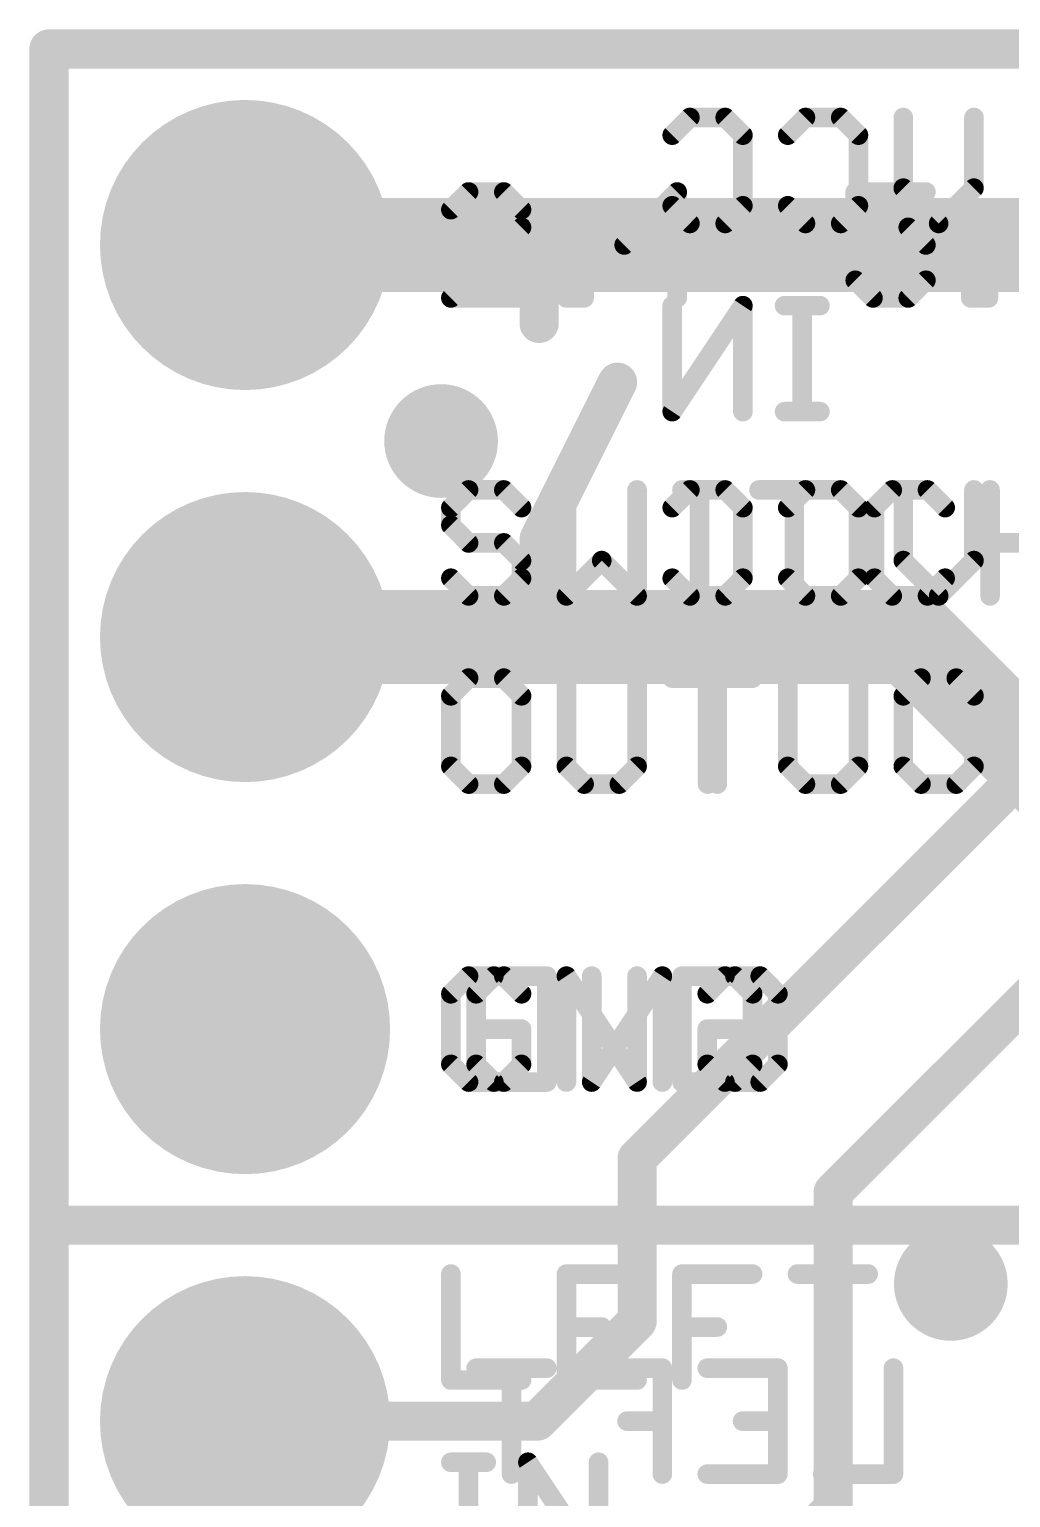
# Model space of a CAD drawing. Extents: x -34 to 73, y -20 to 26.
# Drawn here: x -0.13 to 6.23, y 16.01 to 25.53 of the extents above; entities that cross this region are included whole.
import ezdxf

# ---------------------------------------------------------------- set-up
doc = ezdxf.new("R2010")
doc.units = 0
for name, color, linetype in [('1', 12, 'CONTINUOUS'), ('16', 132, 'CONTINUOUS'), ('17', 110, 'CONTINUOUS'), ('18', 110, 'CONTINUOUS'), ('20', 53, 'CONTINUOUS'), ('21', 41, 'CONTINUOUS'), ('22', 40, 'CONTINUOUS'), ('51', 53, 'CONTINUOUS')]:
    doc.layers.add(name, color=color, linetype=linetype)

# ---------------------------------------------------------------- blocks, each defined once
blk = doc.blocks.new('RECT')
blk.add_solid([(-0.5, -0.5), (0.5, -0.5), (-0.5, 0.5), (0.5, 0.5)])
blk = doc.blocks.new('ROUNDP')
at = {"const_width": 0.5}
blk.add_lwpolyline([(0, -0.25, 1), (0, 0.25, 1), (0, -0.25)], format="xyb", dxfattribs=at)
blk = doc.blocks.new('ROUNDV')
at = {"const_width": 0.5}
blk.add_lwpolyline([(0, -0.25, 1), (0, 0.25, 1), (0, -0.25)], format="xyb", dxfattribs=at)

msp = doc.modelspace()

# ---------------------------------------------------------------- linework, layer by layer
at = {"layer": '1', "const_width": 0.254}
for points in [[(0, 25.4), (31.75, 25.4)], [(0, 0), (0, 25.4)], [(6.9338, 21.336), (3.81, 18.2122)], [(6.8984, 19.812), (5.08, 17.9936)], [(3.81, 18.2122), (3.81, 17.1576)], [(5.08, 17.9936), (5.08, 15.9457)], [(3.81, 17.1576), (3.1624, 16.51)], [(3.1624, 16.51), (1.27, 16.51)], [(5.08, 15.9457), (3.1043, 13.97)]]:
    msp.add_lwpolyline(points, dxfattribs=at)
at = {"layer": '1', "const_width": 0.127}
for points in [[(0, 25.4635, 1), (0, 25.3365)], [(0.0635, 25.4, 1), (-0.0635, 25.4)], [(3.8735, 18.2122, 1), (3.7465, 18.2122)], [(3.7651, 18.2571, 1), (3.8549, 18.1673)], [(5.1435, 17.9936, 1), (5.0165, 17.9936)], [(5.0351, 18.0385, 1), (5.1249, 17.9487)], [(3.7465, 17.1576, 1), (3.8735, 17.1576)], [(3.8549, 17.1127, 1), (3.7651, 17.2025)], [(1.27, 16.5735, 1), (1.27, 16.4465)], [(3.1175, 16.5549, 1), (3.2073, 16.4651)], [(3.1624, 16.4465, 1), (3.1624, 16.5735)], [(5.1249, 15.9008, 1), (5.0351, 15.9906)]]:
    msp.add_lwpolyline(points, format="xyb", dxfattribs=at)
at = {"layer": '16'}
for points, const_width in [([(0, 25.4), (31.75, 25.4)], 0.254), ([(0, 0), (0, 25.4)], 0.254), ([(1.27, 24.13), (17.5712, 24.13)], 0.6096), ([(1.27, 21.59), (5.5809, 21.59)], 0.6096), ([(5.5809, 21.59), (7.151, 20.0199)], 0.6096)]:
    msp.add_lwpolyline(points, dxfattribs=dict(at, const_width=const_width))
for points, const_width in [([(0, 25.4635, 1), (0, 25.3365)], 0.127), ([(0.0635, 25.4, 1), (-0.0635, 25.4)], 0.127), ([(1.27, 24.2824, 1), (1.27, 23.9776)], 0.3048), ([(1.27, 21.7424, 1), (1.27, 21.4376)], 0.3048), ([(5.6886, 21.6978, 1), (5.4731, 21.4822)], 0.3048), ([(5.5809, 21.4376, 1), (5.5809, 21.7424)], 0.3048)]:
    msp.add_lwpolyline(points, format="xyb", dxfattribs=dict(at, const_width=const_width))
at = {"layer": '20', "const_width": 0.2032}
for points in [[(31.75, 25.4), (0, 25.4)], [(0, 25.4), (0, 0)]]:
    msp.add_lwpolyline(points, dxfattribs=at)
at = {"layer": '20', "const_width": 0.1016}
for points in [[(0, 25.4508, 1), (0, 25.3492)], [(0.0508, 25.4, 1), (-0.0508, 25.4)]]:
    msp.add_lwpolyline(points, format="xyb", dxfattribs=at)
at = {"layer": '21'}
for points, const_width in [([(2.7179, 24.4735), (2.6035, 24.3591)], 0.127), ([(2.9467, 24.4735), (2.7179, 24.4735)], 0.127), ([(3.0611, 24.3591), (2.9467, 24.4735)], 0.127), ([(4.0693, 24.4735), (3.7261, 24.1303)], 0.127), ([(4.0693, 23.7871), (4.0693, 24.4735)], 0.127), ([(5.6805, 24.4735), (5.223, 24.4735)], 0.127), ([(5.223, 24.4735), (5.223, 24.1303)], 0.127), ([(3.0611, 24.2447), (3.0611, 24.3591)], 0.127), ([(2.6035, 23.7871), (3.0611, 24.2447)], 0.127), ([(5.223, 24.1303), (5.4517, 24.2447)], 0.127), ([(5.4517, 24.2447), (5.5661, 24.2447)], 0.127), ([(5.5661, 24.2447), (5.6805, 24.1303)], 0.127), ([(3.7261, 24.1303), (4.1837, 24.1303)], 0.127), ([(4.4745, 24.1303), (4.9321, 24.1303)], 0.127), ([(5.6805, 24.1303), (5.6805, 23.9015)], 0.127), ([(3.3519, 23.7871), (3.3519, 23.9015)], 0.127), ([(3.3519, 23.9015), (3.4663, 23.9015)], 0.127), ([(3.4663, 23.9015), (3.4663, 23.7871)], 0.127), ([(5.3373, 23.7871), (5.223, 23.9015)], 0.127), ([(5.6805, 23.9015), (5.5661, 23.7871)], 0.127), ([(5.9714, 23.7871), (5.9714, 23.9015)], 0.127), ([(5.9714, 23.9015), (6.0858, 23.9015)], 0.127), ([(6.0858, 23.9015), (6.0858, 23.7871)], 0.127), ([(3.0611, 23.7871), (2.6035, 23.7871)], 0.127), ([(3.4663, 23.7871), (3.3519, 23.7871)], 0.127), ([(5.5661, 23.7871), (5.3373, 23.7871)], 0.127), ([(6.0858, 23.7871), (5.9714, 23.7871)], 0.127), ([(2.7179, 22.5431), (2.6035, 22.4287)], 0.127), ([(2.9467, 22.5431), (2.7179, 22.5431)], 0.127), ([(3.0611, 22.4287), (2.9467, 22.5431)], 0.127), ([(3.3519, 22.5431), (3.3519, 21.8567)], 0.127), ([(3.8095, 21.8567), (3.8095, 22.5431)], 0.127), ([(4.1003, 22.5431), (4.3291, 22.5431)], 0.127), ([(4.2147, 21.8567), (4.2147, 22.5431)], 0.127), ([(4.5993, 22.5431), (5.0569, 22.5431)], 0.127), ([(4.8281, 21.8567), (4.8281, 22.5431)], 0.127), ([(5.4621, 22.5431), (5.3477, 22.4287)], 0.127), ([(5.6909, 22.5431), (5.4621, 22.5431)], 0.127), ([(5.8053, 22.4287), (5.6909, 22.5431)], 0.127), ([(6.0961, 21.8567), (6.0961, 22.5431)], 0.127), ([(2.6035, 22.4287), (2.6035, 22.3143)], 0.127), ([(5.3477, 22.4287), (5.3477, 21.9711)], 0.127), ([(2.6035, 22.3143), (2.7179, 22.1999)], 0.127), ([(2.7179, 22.1999), (2.9467, 22.1999)], 0.127), ([(2.9467, 22.1999), (3.0611, 22.0855)], 0.127), ([(6.0961, 22.1999), (6.5537, 22.1999)], 0.127), ([(3.0611, 22.0855), (3.0611, 21.9711)], 0.127), ([(3.3519, 21.8567), (3.5807, 22.0855)], 0.127), ([(3.5807, 22.0855), (3.8095, 21.8567)], 0.127), ([(2.7179, 21.8567), (2.6035, 21.9711)], 0.127), ([(3.0611, 21.9711), (2.9467, 21.8567)], 0.127), ([(5.3477, 21.9711), (5.4621, 21.8567)], 0.127), ([(5.6909, 21.8567), (5.8053, 21.9711)], 0.127), ([(2.9467, 21.8567), (2.7179, 21.8567)], 0.127), ([(4.1003, 21.8567), (4.3291, 21.8567)], 0.127), ([(5.4621, 21.8567), (5.6909, 21.8567)], 0.127), ([(2.7179, 21.3239), (2.6035, 21.2095)], 0.127), ([(2.9467, 21.3239), (2.7179, 21.3239)], 0.127), ([(3.0611, 21.2095), (2.9467, 21.3239)], 0.127), ([(3.3519, 21.3239), (3.3519, 20.7519)], 0.127), ([(3.8095, 20.7519), (3.8095, 21.3239)], 0.127), ([(4.1003, 21.3239), (4.5579, 21.3239)], 0.127), ([(4.3291, 20.6375), (4.3291, 21.3239)], 0.127), ([(2.6035, 21.2095), (2.6035, 20.7519)], 0.127), ([(3.0611, 20.7519), (3.0611, 21.2095)], 0.127), ([(2.6035, 20.7519), (2.7179, 20.6375)], 0.127), ([(2.9467, 20.6375), (3.0611, 20.7519)], 0.127), ([(3.3519, 20.7519), (3.4663, 20.6375)], 0.127), ([(3.6951, 20.6375), (3.8095, 20.7519)], 0.127), ([(2.7179, 20.6375), (2.9467, 20.6375)], 0.127), ([(3.4663, 20.6375), (3.6951, 20.6375)], 0.127), ([(2.7179, 19.3935), (2.6035, 19.2791)], 0.127), ([(2.9467, 19.3935), (2.7179, 19.3935)], 0.127), ([(3.0611, 19.2791), (2.9467, 19.3935)], 0.127), ([(3.3519, 18.7071), (3.3519, 19.3935)], 0.127), ([(3.3519, 19.3935), (3.8095, 18.7071)], 0.127), ([(3.8095, 18.7071), (3.8095, 19.3935)], 0.127), ([(4.1003, 19.3935), (4.1003, 18.7071)], 0.127), ([(4.4435, 19.3935), (4.1003, 19.3935)], 0.127), ([(4.5579, 19.2791), (4.4435, 19.3935)], 0.127), ([(2.6035, 19.2791), (2.6035, 18.8215)], 0.127), ([(4.5579, 18.8215), (4.5579, 19.2791)], 0.127), ([(3.0611, 19.0503), (2.8323, 19.0503)], 0.127), ([(3.0611, 18.8215), (3.0611, 19.0503)], 0.127), ([(2.6035, 18.8215), (2.7179, 18.7071)], 0.127), ([(2.9467, 18.7071), (3.0611, 18.8215)], 0.127), ([(4.4435, 18.7071), (4.5579, 18.8215)], 0.127), ([(2.7179, 18.7071), (2.9467, 18.7071)], 0.127), ([(4.1003, 18.7071), (4.4435, 18.7071)], 0.127), ([(0, 17.78), (6.35, 17.78)], 0.254), ([(2.6035, 17.4631), (2.6035, 16.7767)], 0.127), ([(3.8095, 17.4631), (3.3519, 17.4631)], 0.127), ([(3.3519, 17.4631), (3.3519, 16.7767)], 0.127), ([(4.1003, 16.7767), (4.1003, 17.4631)], 0.127), ([(4.1003, 17.4631), (4.5579, 17.4631)], 0.127), ([(4.8487, 17.4631), (5.3063, 17.4631)], 0.127), ([(5.0775, 16.7767), (5.0775, 17.4631)], 0.127), ([(3.3519, 17.1199), (3.5807, 17.1199)], 0.127), ([(4.1003, 17.1199), (4.3291, 17.1199)], 0.127), ([(2.6035, 16.7767), (3.0611, 16.7767)], 0.127), ([(3.3519, 16.7767), (3.8095, 16.7767)], 0.127), ([(2.6035, 16.2439), (2.8323, 16.2439)], 0.127), ([(2.7179, 15.5575), (2.7179, 16.2439)], 0.127), ([(3.1024, 15.5575), (3.1024, 16.2439)], 0.127), ([(3.1024, 16.2439), (3.56, 15.5575)], 0.127), ([(3.56, 15.5575), (3.56, 16.2439)], 0.127)]:
    msp.add_lwpolyline(points, dxfattribs=dict(at, const_width=const_width))
for points, const_width in [([(2.7179, 24.5052, 1), (2.7179, 24.4417)], 0.0635), ([(2.7403, 24.451, 1), (2.6954, 24.4959)], 0.0635), ([(2.9691, 24.4959, 1), (2.9242, 24.451)], 0.0635), ([(2.9467, 24.4417, 1), (2.9467, 24.5052)], 0.0635), ([(4.1011, 24.4735, 1), (4.0376, 24.4735)], 0.0635), ([(4.0918, 24.451, 1), (4.0469, 24.4959)], 0.0635), ([(5.2547, 24.4735, 1), (5.1912, 24.4735)], 0.0635), ([(5.223, 24.5052, 1), (5.223, 24.4417)], 0.0635), ([(5.6805, 24.4417, 1), (5.6805, 24.5052)], 0.0635), ([(2.581, 24.3815, 1), (2.626, 24.3366)], 0.0635), ([(3.0928, 24.3591, 1), (3.0293, 24.3591)], 0.0635), ([(3.0386, 24.3366, 1), (3.0835, 24.3815)], 0.0635), ([(3.0293, 24.2447, 1), (3.0928, 24.2447)], 0.0635), ([(3.0835, 24.2222, 1), (3.0386, 24.2671)], 0.0635), ([(5.4517, 24.2764, 1), (5.4517, 24.2129)], 0.0635), ([(5.4659, 24.2163, 1), (5.4375, 24.2731)], 0.0635), ([(5.5886, 24.2671, 1), (5.5437, 24.2222)], 0.0635), ([(5.5661, 24.2129, 1), (5.5661, 24.2764)], 0.0635), ([(3.7261, 24.162, 1), (3.7261, 24.0985)], 0.0635), ([(3.7037, 24.1527, 1), (3.7486, 24.1078)], 0.0635), ([(4.1837, 24.0985, 1), (4.1837, 24.162)], 0.0635), ([(4.4745, 24.162, 1), (4.4745, 24.0985)], 0.0635), ([(4.9321, 24.0985, 1), (4.9321, 24.162)], 0.0635), ([(5.2088, 24.1587, 1), (5.2372, 24.1019)], 0.0635), ([(5.1912, 24.1303, 1), (5.2547, 24.1303)], 0.0635), ([(5.7123, 24.1303, 1), (5.6488, 24.1303)], 0.0635), ([(5.6581, 24.1078, 1), (5.703, 24.1527)], 0.0635), ([(3.3837, 23.9015, 1), (3.3202, 23.9015)], 0.0635), ([(3.3519, 23.9332, 1), (3.3519, 23.8697)], 0.0635), ([(3.4981, 23.9015, 1), (3.4346, 23.9015)], 0.0635), ([(3.4663, 23.8697, 1), (3.4663, 23.9332)], 0.0635), ([(5.2454, 23.9239, 1), (5.2005, 23.879)], 0.0635), ([(5.6488, 23.9015, 1), (5.7123, 23.9015)], 0.0635), ([(5.703, 23.879, 1), (5.6581, 23.9239)], 0.0635), ([(6.0031, 23.9015, 1), (5.9396, 23.9015)], 0.0635), ([(5.9714, 23.9332, 1), (5.9714, 23.8697)], 0.0635), ([(6.1175, 23.9015, 1), (6.054, 23.9015)], 0.0635), ([(6.0858, 23.8697, 1), (6.0858, 23.9332)], 0.0635), ([(2.581, 23.8096, 1), (2.626, 23.7646)], 0.0635), ([(2.6035, 23.8189, 1), (2.6035, 23.7554)], 0.0635), ([(3.0611, 23.7554, 1), (3.0611, 23.8189)], 0.0635), ([(3.3519, 23.8189, 1), (3.3519, 23.7554)], 0.0635), ([(3.3202, 23.7871, 1), (3.3837, 23.7871)], 0.0635), ([(3.4346, 23.7871, 1), (3.4981, 23.7871)], 0.0635), ([(3.4663, 23.7554, 1), (3.4663, 23.8189)], 0.0635), ([(4.0376, 23.7871, 1), (4.1011, 23.7871)], 0.0635), ([(5.3373, 23.8189, 1), (5.3373, 23.7554)], 0.0635), ([(5.3149, 23.7646, 1), (5.3598, 23.8096)], 0.0635), ([(5.5437, 23.8096, 1), (5.5886, 23.7646)], 0.0635), ([(5.5661, 23.7554, 1), (5.5661, 23.8189)], 0.0635), ([(5.9714, 23.8189, 1), (5.9714, 23.7554)], 0.0635), ([(5.9396, 23.7871, 1), (6.0031, 23.7871)], 0.0635), ([(6.054, 23.7871, 1), (6.1175, 23.7871)], 0.0635), ([(6.0858, 23.7554, 1), (6.0858, 23.8189)], 0.0635), ([(2.7179, 22.5748, 1), (2.7179, 22.5113)], 0.0635), ([(2.7403, 22.5206, 1), (2.6954, 22.5655)], 0.0635), ([(2.9691, 22.5655, 1), (2.9242, 22.5206)], 0.0635), ([(2.9467, 22.5113, 1), (2.9467, 22.5748)], 0.0635), ([(3.3837, 22.5431, 1), (3.3202, 22.5431)], 0.0635), ([(3.8413, 22.5431, 1), (3.7778, 22.5431)], 0.0635), ([(4.1003, 22.5748, 1), (4.1003, 22.5113)], 0.0635), ([(4.2465, 22.5431, 1), (4.183, 22.5431)], 0.0635), ([(4.3291, 22.5113, 1), (4.3291, 22.5748)], 0.0635), ([(4.5993, 22.5748, 1), (4.5993, 22.5113)], 0.0635), ([(4.8598, 22.5431, 1), (4.7963, 22.5431)], 0.0635), ([(5.0569, 22.5113, 1), (5.0569, 22.5748)], 0.0635), ([(5.4621, 22.5748, 1), (5.4621, 22.5113)], 0.0635), ([(5.4845, 22.5206, 1), (5.4396, 22.5655)], 0.0635), ([(5.7133, 22.5655, 1), (5.6684, 22.5206)], 0.0635), ([(5.6909, 22.5113, 1), (5.6909, 22.5748)], 0.0635), ([(6.1279, 22.5431, 1), (6.0644, 22.5431)], 0.0635), ([(2.6353, 22.4287, 1), (2.5717, 22.4287)], 0.0635), ([(2.581, 22.4511, 1), (2.626, 22.4062)], 0.0635), ([(3.0386, 22.4062, 1), (3.0835, 22.4511)], 0.0635), ([(5.3794, 22.4287, 1), (5.3159, 22.4287)], 0.0635), ([(5.3252, 22.4511, 1), (5.3701, 22.4062)], 0.0635), ([(5.7828, 22.4062, 1), (5.8277, 22.4511)], 0.0635), ([(2.626, 22.3367, 1), (2.581, 22.2918)], 0.0635), ([(2.5717, 22.3143, 1), (2.6353, 22.3143)], 0.0635), ([(2.7179, 22.2316, 1), (2.7179, 22.1681)], 0.0635), ([(2.9691, 22.2223, 1), (2.9242, 22.1774)], 0.0635), ([(2.9467, 22.1681, 1), (2.9467, 22.2316)], 0.0635), ([(6.0961, 22.2316, 1), (6.0961, 22.1681)], 0.0635), ([(2.6954, 22.1774, 1), (2.7403, 22.2223)], 0.0635), ([(3.0928, 22.0855, 1), (3.0293, 22.0855)], 0.0635), ([(3.0386, 22.063, 1), (3.0835, 22.1079)], 0.0635), ([(3.6032, 22.1079, 1), (3.5583, 22.063)], 0.0635), ([(3.6032, 22.063, 1), (3.5583, 22.1079)], 0.0635), ([(2.626, 21.9935, 1), (2.581, 21.9486)], 0.0635), ([(3.0293, 21.9711, 1), (3.0928, 21.9711)], 0.0635), ([(3.0835, 21.9486, 1), (3.0386, 21.9935)], 0.0635), ([(5.3159, 21.9711, 1), (5.3794, 21.9711)], 0.0635), ([(5.3701, 21.9935, 1), (5.3252, 21.9486)], 0.0635), ([(5.8277, 21.9486, 1), (5.7828, 21.9935)], 0.0635), ([(2.7179, 21.8884, 1), (2.7179, 21.825)], 0.0635), ([(2.6954, 21.8342, 1), (2.7403, 21.8792)], 0.0635), ([(2.9242, 21.8792, 1), (2.9691, 21.8342)], 0.0635), ([(2.9467, 21.825, 1), (2.9467, 21.8884)], 0.0635), ([(3.3295, 21.8792, 1), (3.3744, 21.8342)], 0.0635), ([(3.3202, 21.8567, 1), (3.3837, 21.8567)], 0.0635), ([(3.7778, 21.8567, 1), (3.8413, 21.8567)], 0.0635), ([(3.7871, 21.8342, 1), (3.832, 21.8792)], 0.0635), ([(4.1003, 21.8884, 1), (4.1003, 21.825)], 0.0635), ([(4.183, 21.8567, 1), (4.2465, 21.8567)], 0.0635), ([(4.3291, 21.825, 1), (4.3291, 21.8884)], 0.0635), ([(4.7963, 21.8567, 1), (4.8598, 21.8567)], 0.0635), ([(5.4621, 21.8884, 1), (5.4621, 21.825)], 0.0635), ([(5.4396, 21.8342, 1), (5.4845, 21.8792)], 0.0635), ([(5.6684, 21.8792, 1), (5.7133, 21.8342)], 0.0635), ([(5.6909, 21.825, 1), (5.6909, 21.8884)], 0.0635), ([(6.0644, 21.8567, 1), (6.1279, 21.8567)], 0.0635), ([(2.7179, 21.3556, 1), (2.7179, 21.2921)], 0.0635), ([(2.7403, 21.3014, 1), (2.6954, 21.3463)], 0.0635), ([(2.9691, 21.3463, 1), (2.9242, 21.3014)], 0.0635), ([(2.9467, 21.2921, 1), (2.9467, 21.3556)], 0.0635), ([(3.3837, 21.3239, 1), (3.3202, 21.3239)], 0.0635), ([(3.8413, 21.3239, 1), (3.7778, 21.3239)], 0.0635), ([(4.1003, 21.3556, 1), (4.1003, 21.2921)], 0.0635), ([(4.3609, 21.3239, 1), (4.2974, 21.3239)], 0.0635), ([(4.5579, 21.2921, 1), (4.5579, 21.3556)], 0.0635), ([(2.6353, 21.2095, 1), (2.5717, 21.2095)], 0.0635), ([(2.581, 21.2319, 1), (2.626, 21.187)], 0.0635), ([(3.0928, 21.2095, 1), (3.0293, 21.2095)], 0.0635), ([(3.0386, 21.187, 1), (3.0835, 21.2319)], 0.0635), ([(2.5717, 20.7519, 1), (2.6353, 20.7519)], 0.0635), ([(2.626, 20.7743, 1), (2.581, 20.7294)], 0.0635), ([(3.0293, 20.7519, 1), (3.0928, 20.7519)], 0.0635), ([(3.0835, 20.7294, 1), (3.0386, 20.7743)], 0.0635), ([(3.3202, 20.7519, 1), (3.3837, 20.7519)], 0.0635), ([(3.3744, 20.7743, 1), (3.3295, 20.7294)], 0.0635), ([(3.7778, 20.7519, 1), (3.8413, 20.7519)], 0.0635), ([(3.832, 20.7294, 1), (3.7871, 20.7743)], 0.0635), ([(2.7179, 20.6692, 1), (2.7179, 20.6058)], 0.0635), ([(2.6954, 20.615, 1), (2.7403, 20.66)], 0.0635), ([(2.9242, 20.66, 1), (2.9691, 20.615)], 0.0635), ([(2.9467, 20.6058, 1), (2.9467, 20.6692)], 0.0635), ([(3.4663, 20.6692, 1), (3.4663, 20.6058)], 0.0635), ([(3.4439, 20.615, 1), (3.4888, 20.66)], 0.0635), ([(3.6727, 20.66, 1), (3.7176, 20.615)], 0.0635), ([(3.6951, 20.6058, 1), (3.6951, 20.6692)], 0.0635), ([(4.2974, 20.6375, 1), (4.3609, 20.6375)], 0.0635), ([(2.7179, 19.4252, 1), (2.7179, 19.3617)], 0.0635), ([(2.7403, 19.371, 1), (2.6954, 19.4159)], 0.0635), ([(2.9691, 19.4159, 1), (2.9242, 19.371)], 0.0635), ([(2.9467, 19.3617, 1), (2.9467, 19.4252)], 0.0635), ([(3.3837, 19.3935, 1), (3.3202, 19.3935)], 0.0635), ([(3.3783, 19.4111, 1), (3.3255, 19.3759)], 0.0635), ([(3.8413, 19.3935, 1), (3.7778, 19.3935)], 0.0635), ([(4.1003, 19.4252, 1), (4.1003, 19.3617)], 0.0635), ([(4.1321, 19.3935, 1), (4.0686, 19.3935)], 0.0635), ([(4.466, 19.4159, 1), (4.4211, 19.371)], 0.0635), ([(4.4435, 19.3617, 1), (4.4435, 19.4252)], 0.0635), ([(2.6353, 19.2791, 1), (2.5717, 19.2791)], 0.0635), ([(2.581, 19.3015, 1), (2.626, 19.2566)], 0.0635), ([(3.0386, 19.2566, 1), (3.0835, 19.3015)], 0.0635), ([(4.5897, 19.2791, 1), (4.5262, 19.2791)], 0.0635), ([(4.5355, 19.2566, 1), (4.5804, 19.3015)], 0.0635), ([(2.8323, 19.082, 1), (2.8323, 19.0185)], 0.0635), ([(3.0928, 19.0503, 1), (3.0293, 19.0503)], 0.0635), ([(3.0611, 19.0185, 1), (3.0611, 19.082)], 0.0635), ([(2.5717, 18.8215, 1), (2.6353, 18.8215)], 0.0635), ([(2.626, 18.8439, 1), (2.581, 18.799)], 0.0635), ([(3.0293, 18.8215, 1), (3.0928, 18.8215)], 0.0635), ([(3.0835, 18.799, 1), (3.0386, 18.8439)], 0.0635), ([(4.5262, 18.8215, 1), (4.5897, 18.8215)], 0.0635), ([(4.5804, 18.799, 1), (4.5355, 18.8439)], 0.0635), ([(2.7179, 18.7388, 1), (2.7179, 18.6754)], 0.0635), ([(2.6954, 18.6846, 1), (2.7403, 18.7296)], 0.0635), ([(2.9242, 18.7296, 1), (2.9691, 18.6846)], 0.0635), ([(2.9467, 18.6754, 1), (2.9467, 18.7388)], 0.0635), ([(3.7831, 18.6895, 1), (3.8359, 18.7247)], 0.0635), ([(4.1003, 18.7388, 1), (4.1003, 18.6754)], 0.0635), ([(4.4211, 18.7296, 1), (4.466, 18.6846)], 0.0635), ([(4.4435, 18.6754, 1), (4.4435, 18.7388)], 0.0635), ([(3.3202, 18.7071, 1), (3.3837, 18.7071)], 0.0635), ([(3.7778, 18.7071, 1), (3.8413, 18.7071)], 0.0635), ([(4.0686, 18.7071, 1), (4.1321, 18.7071)], 0.0635), ([(0, 17.8435, 1), (0, 17.7165)], 0.127), ([(2.6353, 17.4631, 1), (2.5717, 17.4631)], 0.0635), ([(3.3519, 17.4948, 1), (3.3519, 17.4313)], 0.0635), ([(3.3837, 17.4631, 1), (3.3202, 17.4631)], 0.0635), ([(3.8095, 17.4313, 1), (3.8095, 17.4948)], 0.0635), ([(4.1003, 17.4948, 1), (4.1003, 17.4313)], 0.0635), ([(4.1321, 17.4631, 1), (4.0686, 17.4631)], 0.0635), ([(4.5579, 17.4313, 1), (4.5579, 17.4948)], 0.0635), ([(4.8487, 17.4948, 1), (4.8487, 17.4313)], 0.0635), ([(5.1093, 17.4631, 1), (5.0458, 17.4631)], 0.0635), ([(5.3063, 17.4313, 1), (5.3063, 17.4948)], 0.0635), ([(3.3519, 17.1516, 1), (3.3519, 17.0881)], 0.0635), ([(3.5807, 17.0881, 1), (3.5807, 17.1516)], 0.0635), ([(4.1003, 17.1516, 1), (4.1003, 17.0881)], 0.0635), ([(4.3291, 17.0881, 1), (4.3291, 17.1516)], 0.0635), ([(2.6035, 16.8085, 1), (2.6035, 16.745)], 0.0635), ([(3.0611, 16.745, 1), (3.0611, 16.8085)], 0.0635), ([(3.3519, 16.8085, 1), (3.3519, 16.745)], 0.0635), ([(3.8095, 16.745, 1), (3.8095, 16.8085)], 0.0635), ([(2.5717, 16.7767, 1), (2.6353, 16.7767)], 0.0635), ([(3.3202, 16.7767, 1), (3.3837, 16.7767)], 0.0635), ([(4.0686, 16.7767, 1), (4.1321, 16.7767)], 0.0635), ([(5.0458, 16.7767, 1), (5.1093, 16.7767)], 0.0635), ([(2.6035, 16.2756, 1), (2.6035, 16.2121)], 0.0635), ([(2.7496, 16.2439, 1), (2.6861, 16.2439)], 0.0635), ([(2.8323, 16.2121, 1), (2.8323, 16.2756)], 0.0635), ([(3.1289, 16.2615, 1), (3.076, 16.2263)], 0.0635), ([(3.1342, 16.2439, 1), (3.0707, 16.2439)], 0.0635), ([(3.5918, 16.2439, 1), (3.5283, 16.2439)], 0.0635)]:
    msp.add_lwpolyline(points, format="xyb", dxfattribs=dict(at, const_width=const_width))
at = {"layer": '22'}
for points, const_width in [([(4.0373, 24.8417), (4.1517, 24.9561)], 0.127), ([(4.1517, 24.9561), (4.3805, 24.9561)], 0.127), ([(4.3805, 24.9561), (4.4949, 24.8417)], 0.127), ([(4.7857, 24.8417), (4.9001, 24.9561)], 0.127), ([(4.9001, 24.9561), (5.1289, 24.9561)], 0.127), ([(5.1289, 24.9561), (5.2433, 24.8417)], 0.127), ([(5.5342, 24.4985), (5.5342, 24.9561)], 0.127), ([(5.9917, 24.9561), (5.9917, 24.4985)], 0.127), ([(4.4949, 24.8417), (4.4949, 24.3841)], 0.127), ([(5.2433, 24.8417), (5.2433, 24.3841)], 0.127), ([(5.763, 24.2697), (5.5342, 24.4985)], 0.127), ([(5.9917, 24.4985), (5.763, 24.2697)], 0.127), ([(4.1517, 24.2697), (4.0373, 24.3841)], 0.127), ([(4.4949, 24.3841), (4.3805, 24.2697)], 0.127), ([(4.9001, 24.2697), (4.7857, 24.3841)], 0.127), ([(5.2433, 24.3841), (5.1289, 24.2697)], 0.127), ([(2.54, 24.13), (3.175, 24.13)], 0.254), ([(3.175, 24.13), (3.175, 23.622)], 0.254), ([(4.3805, 24.2697), (4.1517, 24.2697)], 0.127), ([(5.1289, 24.2697), (4.9001, 24.2697)], 0.127), ([(4.4949, 23.7369), (4.0373, 23.0505)], 0.127), ([(4.0373, 23.0505), (4.0373, 23.7369)], 0.127), ([(4.4949, 23.0505), (4.4949, 23.7369)], 0.127), ([(4.9939, 23.7369), (4.7651, 23.7369)], 0.127), ([(4.8795, 23.0505), (4.8795, 23.7369)], 0.127), ([(3.175, 22.225), (3.683, 23.241)], 0.254), ([(4.9939, 23.0505), (4.7651, 23.0505)], 0.127), ([(4.0373, 22.4287), (4.1517, 22.5431)], 0.127), ([(4.1517, 22.5431), (4.3805, 22.5431)], 0.127), ([(4.3805, 22.5431), (4.4949, 22.4287)], 0.127), ([(4.7857, 22.4287), (4.9001, 22.5431)], 0.127), ([(4.9001, 22.5431), (5.1289, 22.5431)], 0.127), ([(5.1289, 22.5431), (5.2433, 22.4287)], 0.127), ([(5.5342, 22.0855), (5.5342, 22.5431)], 0.127), ([(5.9917, 22.5431), (5.9917, 22.0855)], 0.127), ([(4.4949, 22.4287), (4.4949, 21.9711)], 0.127), ([(5.2433, 22.4287), (5.2433, 21.9711)], 0.127), ([(3.175, 21.59), (3.175, 22.225)], 0.254), ([(5.763, 21.8567), (5.5342, 22.0855)], 0.127), ([(5.9917, 22.0855), (5.763, 21.8567)], 0.127), ([(4.1517, 21.8567), (4.0373, 21.9711)], 0.127), ([(4.4949, 21.9711), (4.3805, 21.8567)], 0.127), ([(4.9001, 21.8567), (4.7857, 21.9711)], 0.127), ([(5.2433, 21.9711), (5.1289, 21.8567)], 0.127), ([(4.3805, 21.8567), (4.1517, 21.8567)], 0.127), ([(5.1289, 21.8567), (4.9001, 21.8567)], 0.127), ([(2.54, 21.59), (3.175, 21.59)], 0.254), ([(4.4949, 21.3239), (4.0373, 21.3239)], 0.127), ([(4.2661, 20.6375), (4.2661, 21.3239)], 0.127), ([(4.7857, 20.7519), (4.7857, 21.3239)], 0.127), ([(5.2433, 21.3239), (5.2433, 20.7519)], 0.127), ([(5.5342, 21.2095), (5.6486, 21.3239)], 0.127), ([(5.6486, 21.3239), (5.8773, 21.3239)], 0.127), ([(5.8773, 21.3239), (5.9917, 21.2095)], 0.127), ([(5.5342, 20.7519), (5.5342, 21.2095)], 0.127), ([(5.9917, 21.2095), (5.9917, 20.7519)], 0.127), ([(4.9001, 20.6375), (4.7857, 20.7519)], 0.127), ([(5.2433, 20.7519), (5.1289, 20.6375)], 0.127), ([(5.6486, 20.6375), (5.5342, 20.7519)], 0.127), ([(5.9917, 20.7519), (5.8773, 20.6375)], 0.127), ([(5.1289, 20.6375), (4.9001, 20.6375)], 0.127), ([(5.8773, 20.6375), (5.6486, 20.6375)], 0.127), ([(2.7673, 19.2791), (2.8817, 19.3935)], 0.127), ([(2.8817, 19.3935), (3.2249, 19.3935)], 0.127), ([(3.2249, 19.3935), (3.2249, 18.7071)], 0.127), ([(3.9733, 19.3935), (3.5157, 18.7071)], 0.127), ([(3.5157, 18.7071), (3.5157, 19.3935)], 0.127), ([(3.9733, 18.7071), (3.9733, 19.3935)], 0.127), ([(4.2642, 19.2791), (4.3786, 19.3935)], 0.127), ([(4.3786, 19.3935), (4.6074, 19.3935)], 0.127), ([(4.6074, 19.3935), (4.7217, 19.2791)], 0.127), ([(2.7673, 18.8215), (2.7673, 19.2791)], 0.127), ([(4.7217, 19.2791), (4.7217, 18.8215)], 0.127), ([(4.2642, 18.8215), (4.2642, 19.0503)], 0.127), ([(4.2642, 19.0503), (4.493, 19.0503)], 0.127), ([(2.8817, 18.7071), (2.7673, 18.8215)], 0.127), ([(4.3786, 18.7071), (4.2642, 18.8215)], 0.127), ([(4.7217, 18.8215), (4.6074, 18.7071)], 0.127), ([(3.2249, 18.7071), (2.8817, 18.7071)], 0.127), ([(4.6074, 18.7071), (4.3786, 18.7071)], 0.127), ([(0, 17.78), (6.35, 17.78)], 0.254), ([(3.2249, 16.8535), (2.7673, 16.8535)], 0.127), ([(2.9961, 16.1671), (2.9961, 16.8535)], 0.127), ([(3.9733, 16.8535), (3.5157, 16.8535)], 0.127), ([(3.9733, 16.1671), (3.9733, 16.8535)], 0.127), ([(4.2642, 16.8535), (4.7217, 16.8535)], 0.127), ([(4.7217, 16.8535), (4.7217, 16.1671)], 0.127), ([(5.4702, 16.8535), (5.4702, 16.1671)], 0.127), ([(3.9733, 16.5103), (3.7445, 16.5103)], 0.127), ([(4.7217, 16.5103), (4.493, 16.5103)], 0.127), ([(4.7217, 16.1671), (4.2642, 16.1671)], 0.127), ([(5.4702, 16.1671), (5.0126, 16.1671)], 0.127)]:
    msp.add_lwpolyline(points, dxfattribs=dict(at, const_width=const_width))
for points, const_width in [([(4.1517, 24.9878, 1), (4.1517, 24.9243)], 0.0635), ([(4.1742, 24.9336, 1), (4.1293, 24.9785)], 0.0635), ([(4.403, 24.9785, 1), (4.3581, 24.9336)], 0.0635), ([(4.3805, 24.9243, 1), (4.3805, 24.9878)], 0.0635), ([(4.9001, 24.9878, 1), (4.9001, 24.9243)], 0.0635), ([(4.9226, 24.9336, 1), (4.8777, 24.9785)], 0.0635), ([(5.1514, 24.9785, 1), (5.1065, 24.9336)], 0.0635), ([(5.1289, 24.9243, 1), (5.1289, 24.9878)], 0.0635), ([(5.5659, 24.9561, 1), (5.5024, 24.9561)], 0.0635), ([(6.0235, 24.9561, 1), (5.96, 24.9561)], 0.0635), ([(4.0149, 24.8641, 1), (4.0598, 24.8192)], 0.0635), ([(4.5267, 24.8417, 1), (4.4632, 24.8417)], 0.0635), ([(4.4725, 24.8192, 1), (4.5174, 24.8641)], 0.0635), ([(4.7633, 24.8641, 1), (4.8082, 24.8192)], 0.0635), ([(5.2751, 24.8417, 1), (5.2116, 24.8417)], 0.0635), ([(5.2209, 24.8192, 1), (5.2658, 24.8641)], 0.0635), ([(5.5566, 24.5209, 1), (5.5117, 24.476)], 0.0635), ([(6.0142, 24.476, 1), (5.9693, 24.5209)], 0.0635), ([(4.0598, 24.4065, 1), (4.0149, 24.3616)], 0.0635), ([(4.5174, 24.3616, 1), (4.4725, 24.4065)], 0.0635), ([(4.8082, 24.4065, 1), (4.7633, 24.3616)], 0.0635), ([(5.2658, 24.3616, 1), (5.2209, 24.4065)], 0.0635), ([(5.5024, 24.4985, 1), (5.5659, 24.4985)], 0.0635), ([(5.96, 24.4985, 1), (6.0235, 24.4985)], 0.0635), ([(4.4632, 24.3841, 1), (4.5267, 24.3841)], 0.0635), ([(5.2116, 24.3841, 1), (5.2751, 24.3841)], 0.0635), ([(2.54, 24.1935, 1), (2.54, 24.0665)], 0.127), ([(3.2385, 24.13, 1), (3.1115, 24.13)], 0.127), ([(3.175, 24.0665, 1), (3.175, 24.1935)], 0.127), ([(4.1517, 24.3014, 1), (4.1517, 24.238)], 0.0635), ([(4.1293, 24.2472, 1), (4.1742, 24.2922)], 0.0635), ([(4.3581, 24.2922, 1), (4.403, 24.2472)], 0.0635), ([(4.3805, 24.238, 1), (4.3805, 24.3014)], 0.0635), ([(4.9001, 24.3014, 1), (4.9001, 24.238)], 0.0635), ([(4.8777, 24.2472, 1), (4.9226, 24.2922)], 0.0635), ([(5.1065, 24.2922, 1), (5.1514, 24.2472)], 0.0635), ([(5.1289, 24.238, 1), (5.1289, 24.3014)], 0.0635), ([(5.7405, 24.2922, 1), (5.7854, 24.2472)], 0.0635), ([(5.7405, 24.2472, 1), (5.7854, 24.2922)], 0.0635), ([(4.0691, 23.7369, 1), (4.0056, 23.7369)], 0.0635), ([(4.5267, 23.7369, 1), (4.4632, 23.7369)], 0.0635), ([(4.5213, 23.7193, 1), (4.4685, 23.7545)], 0.0635), ([(4.7651, 23.7686, 1), (4.7651, 23.7051)], 0.0635), ([(4.9112, 23.7369, 1), (4.8477, 23.7369)], 0.0635), ([(4.9939, 23.7051, 1), (4.9939, 23.7686)], 0.0635), ([(3.1115, 23.622, 1), (3.2385, 23.622)], 0.127), ([(3.7398, 23.2126, 1), (3.6262, 23.2694)], 0.127), ([(4.0109, 23.0681, 1), (4.0637, 23.0329)], 0.0635), ([(4.0056, 23.0505, 1), (4.0691, 23.0505)], 0.0635), ([(4.4632, 23.0505, 1), (4.5267, 23.0505)], 0.0635), ([(4.7651, 23.0822, 1), (4.7651, 23.0188)], 0.0635), ([(4.8477, 23.0505, 1), (4.9112, 23.0505)], 0.0635), ([(4.9939, 23.0188, 1), (4.9939, 23.0822)], 0.0635), ([(4.1517, 22.5748, 1), (4.1517, 22.5113)], 0.0635), ([(4.1742, 22.5206, 1), (4.1293, 22.5655)], 0.0635), ([(4.403, 22.5655, 1), (4.3581, 22.5206)], 0.0635), ([(4.3805, 22.5113, 1), (4.3805, 22.5748)], 0.0635), ([(4.9001, 22.5748, 1), (4.9001, 22.5113)], 0.0635), ([(4.9226, 22.5206, 1), (4.8777, 22.5655)], 0.0635), ([(5.1514, 22.5655, 1), (5.1065, 22.5206)], 0.0635), ([(5.1289, 22.5113, 1), (5.1289, 22.5748)], 0.0635), ([(5.5659, 22.5431, 1), (5.5024, 22.5431)], 0.0635), ([(6.0235, 22.5431, 1), (5.96, 22.5431)], 0.0635), ([(4.0149, 22.4511, 1), (4.0598, 22.4062)], 0.0635), ([(4.5267, 22.4287, 1), (4.4632, 22.4287)], 0.0635), ([(4.4725, 22.4062, 1), (4.5174, 22.4511)], 0.0635), ([(4.7633, 22.4511, 1), (4.8082, 22.4062)], 0.0635), ([(5.2751, 22.4287, 1), (5.2116, 22.4287)], 0.0635), ([(5.2209, 22.4062, 1), (5.2658, 22.4511)], 0.0635), ([(3.2385, 22.225, 1), (3.1115, 22.225)], 0.127), ([(3.1182, 22.2534, 1), (3.2318, 22.1966)], 0.127), ([(5.5566, 22.1079, 1), (5.5117, 22.063)], 0.0635), ([(5.5024, 22.0855, 1), (5.5659, 22.0855)], 0.0635), ([(5.96, 22.0855, 1), (6.0235, 22.0855)], 0.0635), ([(6.0142, 22.063, 1), (5.9693, 22.1079)], 0.0635), ([(4.0598, 21.9935, 1), (4.0149, 21.9486)], 0.0635), ([(4.4632, 21.9711, 1), (4.5267, 21.9711)], 0.0635), ([(4.5174, 21.9486, 1), (4.4725, 21.9935)], 0.0635), ([(4.8082, 21.9935, 1), (4.7633, 21.9486)], 0.0635), ([(5.2116, 21.9711, 1), (5.2751, 21.9711)], 0.0635), ([(5.2658, 21.9486, 1), (5.2209, 21.9935)], 0.0635), ([(4.1517, 21.8884, 1), (4.1517, 21.825)], 0.0635), ([(4.1293, 21.8342, 1), (4.1742, 21.8792)], 0.0635), ([(4.3581, 21.8792, 1), (4.403, 21.8342)], 0.0635), ([(4.3805, 21.825, 1), (4.3805, 21.8884)], 0.0635), ([(4.9001, 21.8884, 1), (4.9001, 21.825)], 0.0635), ([(4.8777, 21.8342, 1), (4.9226, 21.8792)], 0.0635), ([(5.1065, 21.8792, 1), (5.1514, 21.8342)], 0.0635), ([(5.1289, 21.825, 1), (5.1289, 21.8884)], 0.0635), ([(5.7405, 21.8792, 1), (5.7854, 21.8342)], 0.0635), ([(5.7405, 21.8342, 1), (5.7854, 21.8792)], 0.0635), ([(2.54, 21.6535, 1), (2.54, 21.5265)], 0.127), ([(3.175, 21.5265, 1), (3.175, 21.6535)], 0.127), ([(3.1115, 21.59, 1), (3.2385, 21.59)], 0.127), ([(4.0373, 21.3556, 1), (4.0373, 21.2921)], 0.0635), ([(4.2979, 21.3239, 1), (4.2344, 21.3239)], 0.0635), ([(4.4949, 21.2921, 1), (4.4949, 21.3556)], 0.0635), ([(4.8175, 21.3239, 1), (4.754, 21.3239)], 0.0635), ([(5.2751, 21.3239, 1), (5.2116, 21.3239)], 0.0635), ([(5.6486, 21.3556, 1), (5.6486, 21.2921)], 0.0635), ([(5.671, 21.3014, 1), (5.6261, 21.3463)], 0.0635), ([(5.8998, 21.3463, 1), (5.8549, 21.3014)], 0.0635), ([(5.8773, 21.2921, 1), (5.8773, 21.3556)], 0.0635), ([(5.5659, 21.2095, 1), (5.5024, 21.2095)], 0.0635), ([(5.5117, 21.2319, 1), (5.5566, 21.187)], 0.0635), ([(6.0235, 21.2095, 1), (5.96, 21.2095)], 0.0635), ([(5.9693, 21.187, 1), (6.0142, 21.2319)], 0.0635), ([(4.754, 20.7519, 1), (4.8175, 20.7519)], 0.0635), ([(4.8082, 20.7743, 1), (4.7633, 20.7294)], 0.0635), ([(5.2116, 20.7519, 1), (5.2751, 20.7519)], 0.0635), ([(5.2658, 20.7294, 1), (5.2209, 20.7743)], 0.0635), ([(5.5566, 20.7743, 1), (5.5117, 20.7294)], 0.0635), ([(5.5024, 20.7519, 1), (5.5659, 20.7519)], 0.0635), ([(5.96, 20.7519, 1), (6.0235, 20.7519)], 0.0635), ([(6.0142, 20.7294, 1), (5.9693, 20.7743)], 0.0635), ([(4.2344, 20.6375, 1), (4.2979, 20.6375)], 0.0635), ([(4.9001, 20.6692, 1), (4.9001, 20.6058)], 0.0635), ([(4.8777, 20.615, 1), (4.9226, 20.66)], 0.0635), ([(5.1065, 20.66, 1), (5.1514, 20.615)], 0.0635), ([(5.1289, 20.6058, 1), (5.1289, 20.6692)], 0.0635), ([(5.6486, 20.6692, 1), (5.6486, 20.6058)], 0.0635), ([(5.6261, 20.615, 1), (5.671, 20.66)], 0.0635), ([(5.8549, 20.66, 1), (5.8998, 20.615)], 0.0635), ([(5.8773, 20.6058, 1), (5.8773, 20.6692)], 0.0635), ([(2.8817, 19.4252, 1), (2.8817, 19.3617)], 0.0635), ([(2.9042, 19.371, 1), (2.8593, 19.4159)], 0.0635), ([(3.2567, 19.3935, 1), (3.1932, 19.3935)], 0.0635), ([(3.2249, 19.3617, 1), (3.2249, 19.4252)], 0.0635), ([(3.5475, 19.3935, 1), (3.484, 19.3935)], 0.0635), ([(4.0051, 19.3935, 1), (3.9416, 19.3935)], 0.0635), ([(3.9997, 19.3759, 1), (3.9469, 19.4111)], 0.0635), ([(4.3786, 19.4252, 1), (4.3786, 19.3617)], 0.0635), ([(4.401, 19.371, 1), (4.3561, 19.4159)], 0.0635), ([(4.6298, 19.4159, 1), (4.5849, 19.371)], 0.0635), ([(4.6074, 19.3617, 1), (4.6074, 19.4252)], 0.0635), ([(2.7991, 19.2791, 1), (2.7356, 19.2791)], 0.0635), ([(2.7449, 19.3015, 1), (2.7898, 19.2566)], 0.0635), ([(4.2417, 19.3015, 1), (4.2866, 19.2566)], 0.0635), ([(4.7535, 19.2791, 1), (4.69, 19.2791)], 0.0635), ([(4.6993, 19.2566, 1), (4.7442, 19.3015)], 0.0635), ([(4.2959, 19.0503, 1), (4.2324, 19.0503)], 0.0635), ([(4.2642, 19.082, 1), (4.2642, 19.0185)], 0.0635), ([(4.493, 19.0185, 1), (4.493, 19.082)], 0.0635), ([(2.7356, 18.8215, 1), (2.7991, 18.8215)], 0.0635), ([(2.7898, 18.8439, 1), (2.7449, 18.799)], 0.0635), ([(4.2866, 18.8439, 1), (4.2417, 18.799)], 0.0635), ([(4.2324, 18.8215, 1), (4.2959, 18.8215)], 0.0635), ([(4.69, 18.8215, 1), (4.7535, 18.8215)], 0.0635), ([(4.7442, 18.799, 1), (4.6993, 18.8439)], 0.0635), ([(2.8817, 18.7388, 1), (2.8817, 18.6754)], 0.0635), ([(2.8593, 18.6846, 1), (2.9042, 18.7296)], 0.0635), ([(3.2249, 18.6754, 1), (3.2249, 18.7388)], 0.0635), ([(3.4893, 18.7247, 1), (3.5422, 18.6895)], 0.0635), ([(4.3786, 18.7388, 1), (4.3786, 18.6754)], 0.0635), ([(4.3561, 18.6846, 1), (4.401, 18.7296)], 0.0635), ([(4.5849, 18.7296, 1), (4.6298, 18.6846)], 0.0635), ([(4.6074, 18.6754, 1), (4.6074, 18.7388)], 0.0635), ([(3.1932, 18.7071, 1), (3.2567, 18.7071)], 0.0635), ([(3.484, 18.7071, 1), (3.5475, 18.7071)], 0.0635), ([(3.9416, 18.7071, 1), (4.0051, 18.7071)], 0.0635), ([(0, 17.8435, 1), (0, 17.7165)], 0.127), ([(2.7673, 16.8852, 1), (2.7673, 16.8217)], 0.0635), ([(3.0279, 16.8535, 1), (2.9644, 16.8535)], 0.0635), ([(3.2249, 16.8217, 1), (3.2249, 16.8852)], 0.0635), ([(3.5157, 16.8852, 1), (3.5157, 16.8217)], 0.0635), ([(4.0051, 16.8535, 1), (3.9416, 16.8535)], 0.0635), ([(3.9733, 16.8217, 1), (3.9733, 16.8852)], 0.0635), ([(4.2642, 16.8852, 1), (4.2642, 16.8217)], 0.0635), ([(4.7535, 16.8535, 1), (4.69, 16.8535)], 0.0635), ([(4.7217, 16.8217, 1), (4.7217, 16.8852)], 0.0635), ([(5.5019, 16.8535, 1), (5.4384, 16.8535)], 0.0635), ([(3.7445, 16.542, 1), (3.7445, 16.4785)], 0.0635), ([(3.9733, 16.4785, 1), (3.9733, 16.542)], 0.0635), ([(4.493, 16.542, 1), (4.493, 16.4785)], 0.0635), ([(4.7217, 16.4785, 1), (4.7217, 16.542)], 0.0635), ([(2.9644, 16.1671, 1), (3.0279, 16.1671)], 0.0635), ([(3.9416, 16.1671, 1), (4.0051, 16.1671)], 0.0635), ([(4.2642, 16.1989, 1), (4.2642, 16.1354)], 0.0635), ([(4.69, 16.1671, 1), (4.7535, 16.1671)], 0.0635), ([(4.7217, 16.1354, 1), (4.7217, 16.1989)], 0.0635), ([(5.0126, 16.1989, 1), (5.0126, 16.1354)], 0.0635), ([(5.4384, 16.1671, 1), (5.5019, 16.1671)], 0.0635), ([(5.4702, 16.1354, 1), (5.4702, 16.1989)], 0.0635)]:
    msp.add_lwpolyline(points, format="xyb", dxfattribs=dict(at, const_width=const_width))

# ---------------------------------------------------------------- block references
at = {"layer": '17', "xscale": 1.8796, "yscale": 1.8796, "rotation": 180}
for p in [(1.27, 24.13), (1.27, 24.13), (1.27, 21.59), (1.27, 21.59), (1.27, 19.05), (1.27, 19.05), (1.27, 16.51), (1.27, 16.51)]:
    msp.add_blockref('ROUNDP', p, dxfattribs=at)
at = {"layer": '18', "xscale": 0.7366, "yscale": 0.7366}
for p in [(2.54, 22.86), (2.54, 22.86), (5.842, 17.399), (5.842, 17.399)]:
    msp.add_blockref('ROUNDV', p, dxfattribs=at)
at = {"layer": '51', "xscale": 0.508, "yscale": 0.508, "rotation": 90}
for p in [(1.27, 24.13), (1.27, 21.59), (1.27, 19.05), (1.27, 16.51)]:
    msp.add_blockref('RECT', p, dxfattribs=at)

doc.saveas('drawing.dxf')
